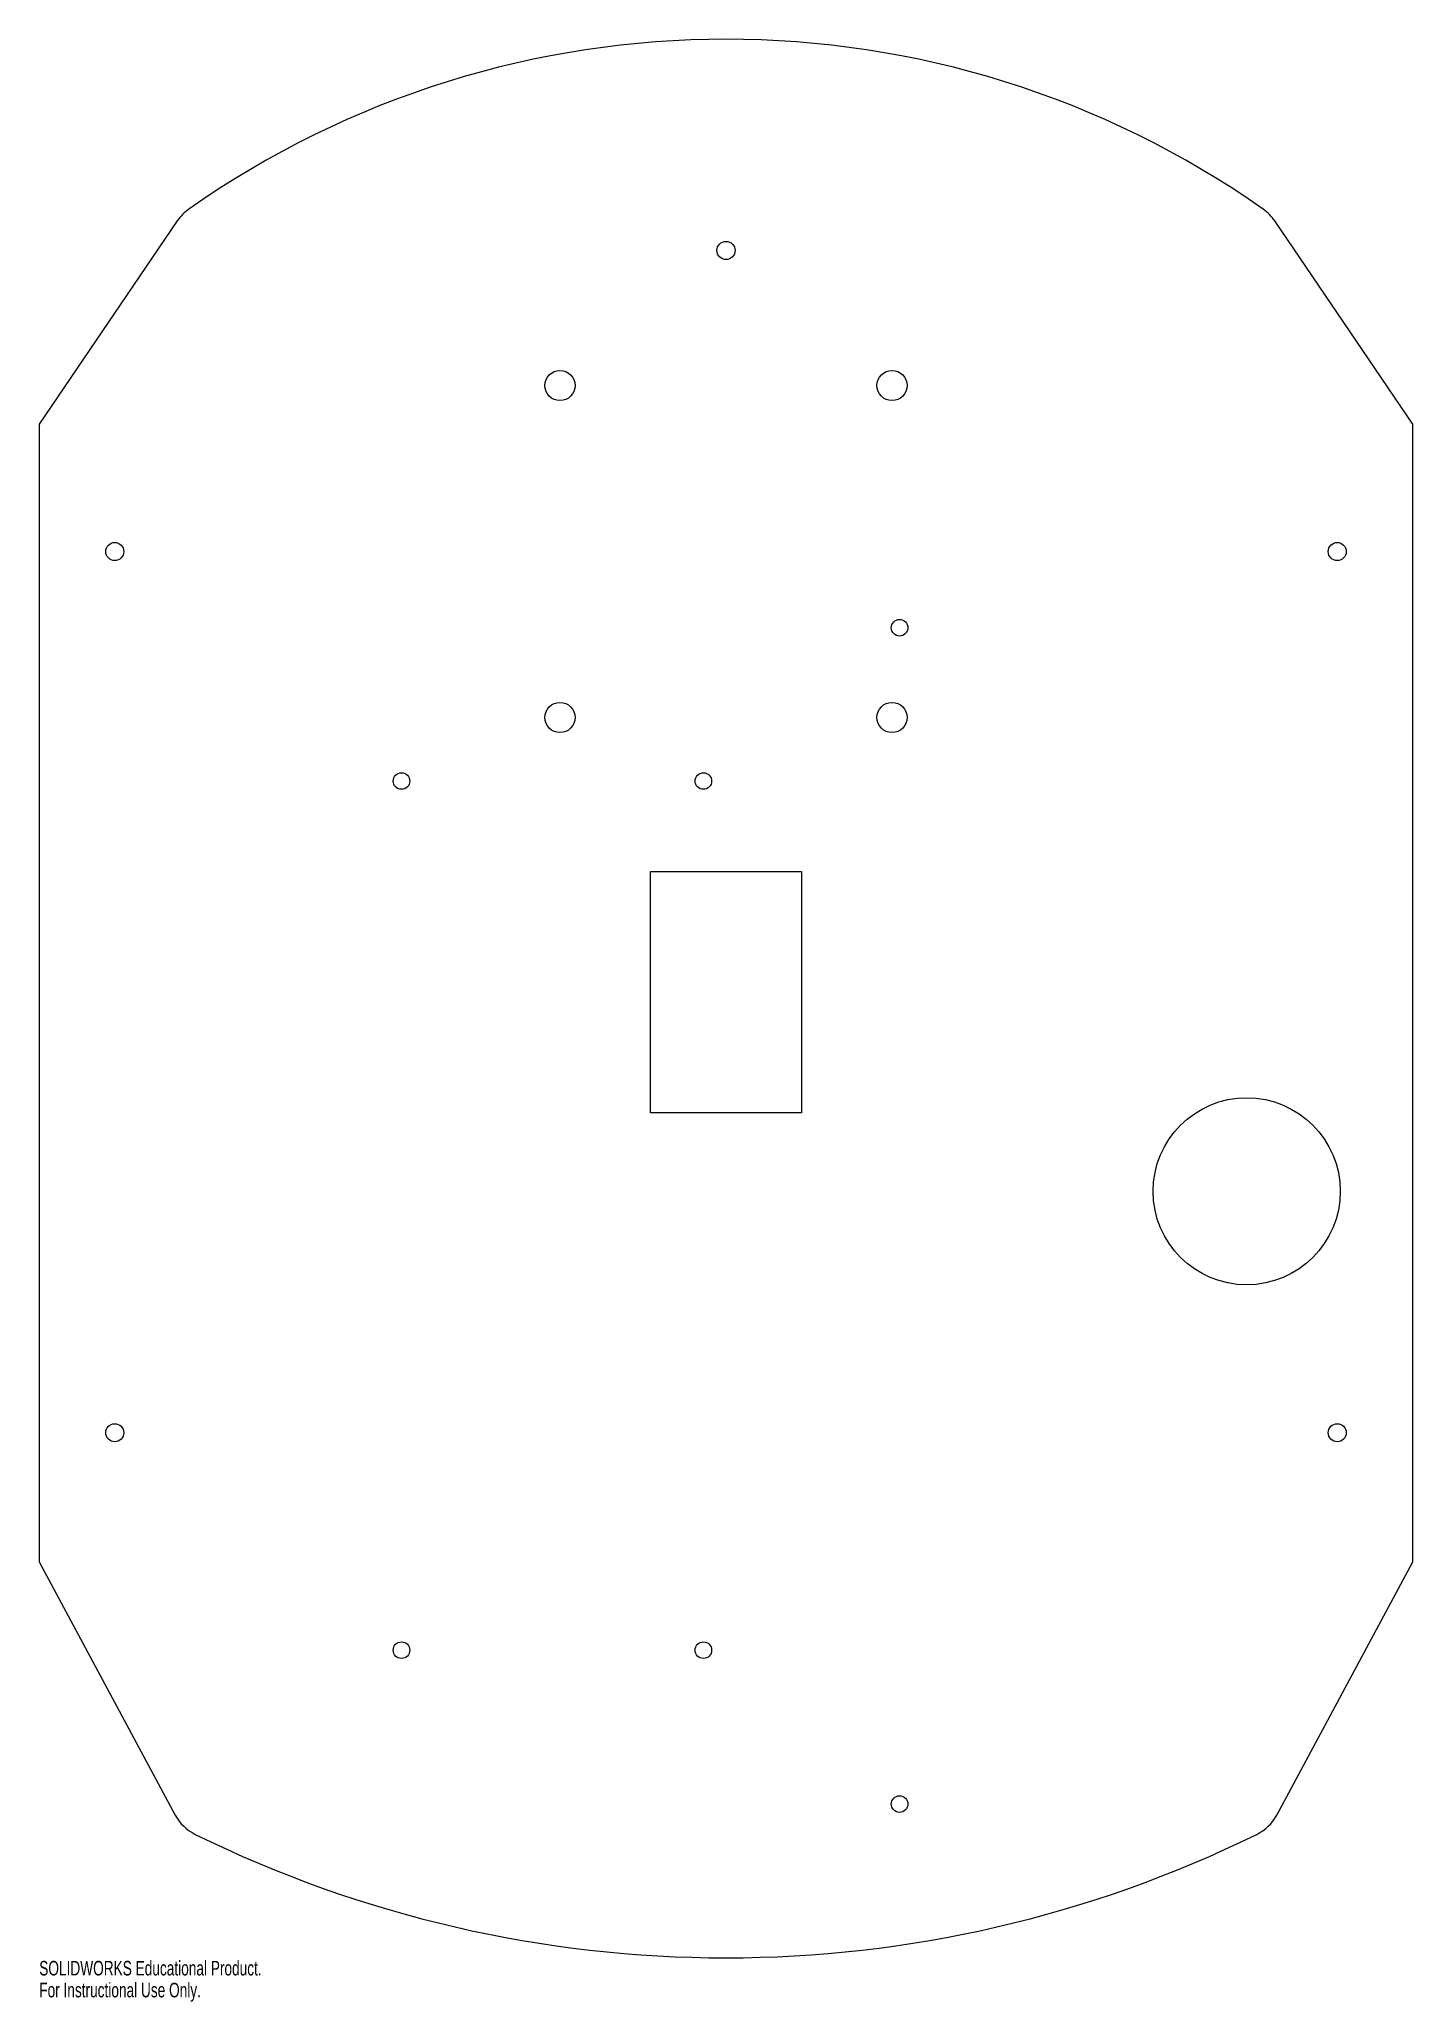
# Model space of a CAD drawing. Header units: millimetres. Extents: x -228 to 228, y -335 to 316.
import ezdxf

# ---------------------------------------------------------------- set-up
doc = ezdxf.new("R2010")
doc.units = ezdxf.units.MM
doc.styles.add('SLDTEXTSTYLE0', font='TXT', dxfattribs={"width": 0.7})

msp = doc.modelspace()

# ---------------------------------------------------------------- linework, layer by layer
at = {"color": 7, "linetype": 'Continuous', "lineweight": 25}
for p, q in [((-181.77, 255.57), (-227.51, 188.21)), ((227.51, 188.21), (181.77, 255.57)), ((-227.51, 188.21), (-227.51, -188.77)), ((227.51, -188.77), (227.51, 188.21)), ((-25, -40), (-25, 40)), ((-25, 40), (25, 40)), ((25, 40), (25, -40)), ((25, -40), (-25, -40)), ((-227.51, -188.77), (-182.45, -272.71)), ((182.45, -272.71), (227.51, -188.77))]:
    msp.add_line(p, q, dxfattribs=at)
for centre, radius in [((0, 245.75), 3), ((-55, 201), 5), ((55, 201), 5), ((-202.5, 146), 3), ((202.5, 146), 3), ((57.5, 120.75), 2.75), ((-55, 91), 5), ((55, 91), 5), ((-107.5, 69.95), 2.75), ((-7.5, 69.95), 2.75), ((172.5, -66), 31), ((-202.5, -146), 3), ((202.5, -146), 3), ((-107.5, -218.05), 2.75), ((-7.5, -218.05), 2.75), ((57.5, -269.05), 2.75)]:
    msp.add_circle(centre, radius, dxfattribs=at)
for centre, radius, start, end in [((0, 6.38), 309.37, 54.87819, 125.12181), ((-169.35, 247.14), 15.01, 125.12181, 145.8233), ((169.35, 247.14), 15.01, 34.1767, 54.87819), ((-169.23, -265.61), 15.01, 208.22574, 243.80673), ((169.23, -265.61), 15.01, 296.19327, 331.77426), ((0, 78.41), 398.4, 243.80673, 296.19327)]:
    msp.add_arc(centre, radius, start, end, dxfattribs=at)

# ---------------------------------------------------------------- texts
at = {"color": 7, "linetype": 'Continuous', "char_height": 4.8336, "attachment_point": 1, "style": 'SLDTEXTSTYLE0'}
for s, insert in [('SOLIDWORKS Educational Product.', (-227.51, -321.01)), ('For Instructional Use Only.', (-227.51, -328.26))]:
    msp.add_mtext(s, dxfattribs=dict(at, insert=insert))

doc.saveas('drawing.dxf')
